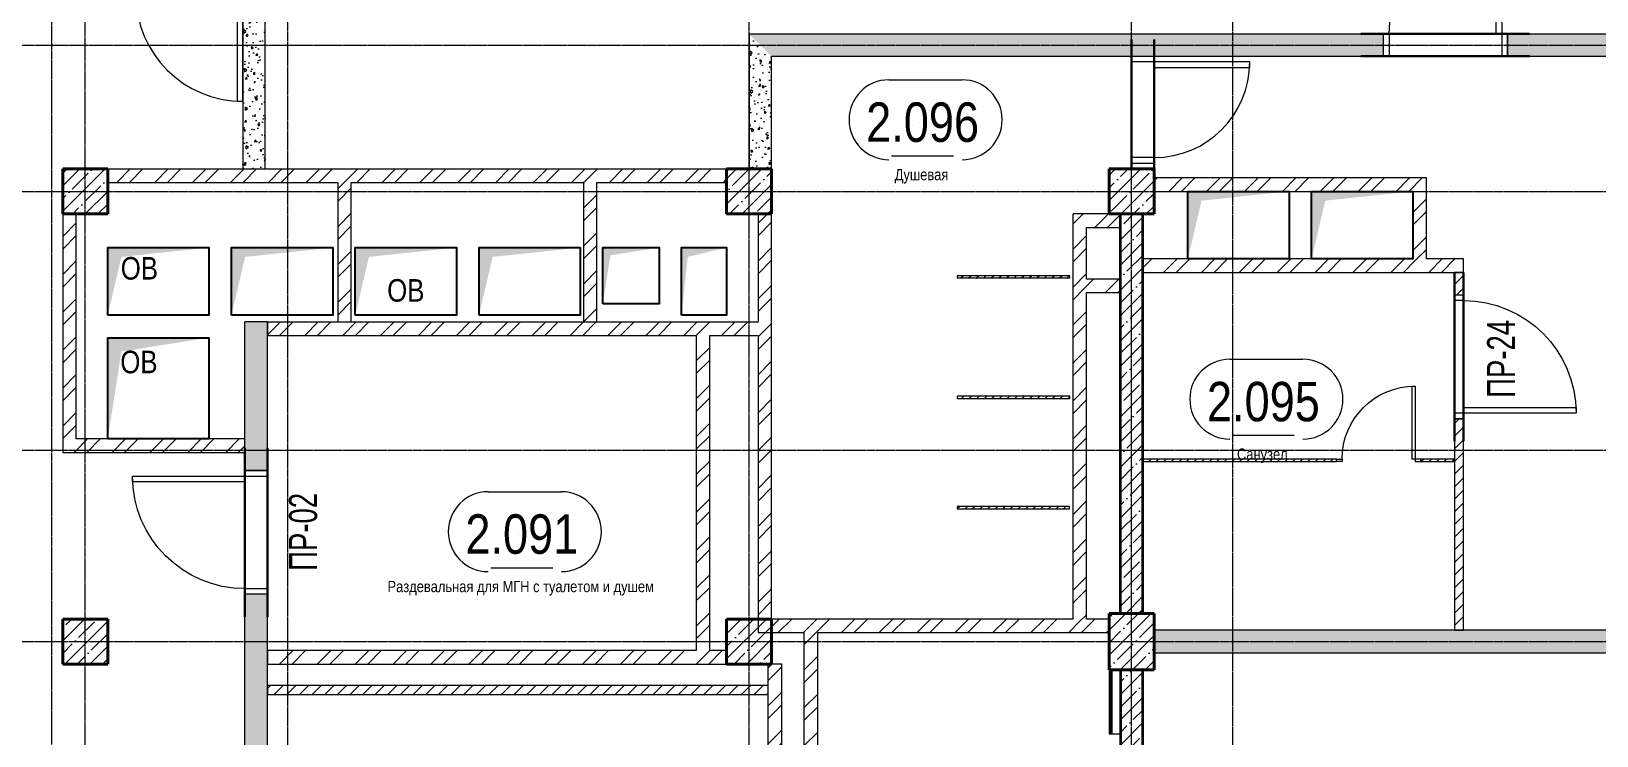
# Model space of a CAD drawing. Header units: millimetres. Extents: x -65509 to 912790, y 446 to 713294.
# Drawn here: x 160016 to 173929, y 209639 to 215897 of the extents above; entities that cross this region are included whole.
import ezdxf
from ezdxf.enums import TextEntityAlignment as Align

# ---------------------------------------------------------------- set-up
doc = ezdxf.new("R2010")
doc.units = ezdxf.units.MM
doc.linetypes.add('CENTER2', pattern=[28.575, 19.05, -3.175, 3.175, -3.175])
doc.linetypes.add('HIDDEN2', pattern=[4.7625, 3.175, -1.5875])
doc.layers.get('Defpoints').update_dxf_attribs({"color": 250})
for name, color, linetype, lineweight in [('АР_Area', 250, 'Continuous', 5), ('АР_Двери', 5, 'Continuous', 9), ('АР_Двери_витраж', 250, 'Continuous', 9), ('АР_Колонны', 250, 'Continuous', 30), ('АР_Стены ГКЛ', 250, 'Continuous', 15), ('АР_Стены ЖБ', 250, 'Continuous', 35), ('АР_Стены кирпич', 250, 'Continuous', 20), ('АР_Стены ПЕНОблок', 250, 'Continuous', 20), ('АР_Штриховка', 250, 'Continuous', 0), ('Двери кабины', 250, 'Continuous', 0), ('Зашивки ГКЛ на всю высоту', 250, 'Continuous', 25), ('ОВ_Шахты', 250, 'Continuous', 5), ('ОВ_Шахты_блок 4.1', 250, 'Continuous', 25), ('РД_Оси_100', 250, 'Continuous', 0)]:
    doc.layers.add(name, color=color, linetype=linetype, lineweight=lineweight)
for name, color, linetype, lineweight, plot in [('АР_Делит', 250, 'Continuous', 0, False), ('РД_Проем', 250, 'Continuous', 0, False), ('РД_проем_инж перемыч_подсчет', 250, 'Continuous', 30, False)]:
    doc.layers.add(name, color=color, linetype=linetype, lineweight=lineweight, plot=plot)
doc.layers.add('РД_Перемычка инж проемов', color=250, linetype='Continuous')
doc.styles.add('Arial0', font='arial.ttf')
doc.styles.add('style1', font='ARIALN.TTF')
doc.styles.add('ккк', font='isocpeur.ttf', dxfattribs={"width": 0.85, "oblique": 15})
pattern_1 = [(45, (142195.16, 127275.07), (-168.3798, 168.3798), []), (45, (142307.4, 127275.07), (-168.3798, 168.3798), [])]
pattern_2 = [(45, (142195.16, 127275.07), (-168.3798, 168.3798), []), (45, (142307.4, 127275.07), (-168.3798, 168.3798), [])]
pattern_3 = [(45, (142195.16, 127275.07), (-168.3798, 168.3798), []), (45, (142307.4, 127275.07), (-168.3798, 168.3798), [])]
pattern_4 = [(45, (142195.16, 127275.07), (-112.2532, 112.2532), []), (45, (142307.41, 127275.07), (-112.2532, 112.2532), [198.4375, -39.6875, 0, -39.6875])]
pattern_5 = [(45, (142195.16, 127275.07), (-168.3798, 168.3798), []), (45, (142307.4, 127275.07), (-168.3798, 168.3798), [])]
pattern_6 = [(45, (142195.16, 127275.07), (-112.2532, 112.2532), []), (45, (142307.41, 127275.07), (-112.2532, 112.2532), [198.4375, -39.6875, 0, -39.6875])]
pattern_7 = [(45, (142195.157, 127275.073), (-33.67596, 33.67596), [])]

# ---------------------------------------------------------------- blocks, each defined once
blk = doc.blocks.new('СОШ_2200_АР_ОСИ_М100_28.05.24')
at = {"layer": 'АР_Делит', "linetype": 'CENTER2'}
for p, q in [((-5954.958, 87200), (47367.08, 87200)), ((-5954.958, 83200), (47367.08, 83200))]:
    blk.add_line(p, q, dxfattribs=at)
at = {"layer": 'РД_Оси_100', "linetype": 'CENTER2'}
for p, q in [((20100, -6155), (20100, 139938.679)), ((27600, -6155), (27600, 139938.679)), ((-5954.958, 88500), (119910, 88500)), ((-5954.958, 84900), (119910, 84900))]:
    blk.add_line(p, q, dxfattribs=at)
at = {"layer": 'РД_Оси_100', "color": 1, "linetype": 'CENTER2'}
blk.add_line((24200, -6155), (24200, 139938.679), dxfattribs=at)
at = {"layer": 'РД_Оси_100', "linetype": 'CENTER2'}
for points in [[(17850, 139938.679), (18000, 139538.679), (18000, -6194.092)], [(18300, -6196.31), (18300, 139538.679), (18450, 139938.679)], [(28500, -6155), (28500, 139938.679)]]:
    blk.add_lwpolyline(points, dxfattribs=at)
blk = doc.blocks.new('otv')
at = {"linetype": 'Continuous'}
blk.add_lwpolyline([(0, -1), (0, 0), (1, 0), (1, -1)], close=True, dxfattribs=at)
blk.add_solid([(0, -1), (0, 0), (0.135, -0.137), (1, 0)], dxfattribs=at)
blk = doc.blocks.new('MOK-МаркаПом_овал_ареал')
for p, q in [((-2.99, 3.76), (3.52, 3.76)), ((-2.75, -3), (2.75, -3))]:
    blk.add_line(p, q)
for centre, radius, start, end in [((-2.99, 0.21), 3.55, 90, 270), ((3.52, 0.21), 3.55, 270, 90), ((-7.41, 0), 7.16, 0, 0.001)]:
    blk.add_arc(centre, radius, start, end)
at = {"color": 0, "style": 'style1'}
blk.add_attdef('АР-ПОМЕЩЕНИЕ:НОМЕР', text='', height=3, dxfattribs=at).set_placement((0.26, 0), align=Align.MIDDLE)
blk = doc.blocks.new('MOK-МаркаПеремычки')
at = {"color": 0, "style": 'ккк', "oblique": 15, "width": 0.85}
blk.add_attdef('АР-ПРОЕМ:ПЕРЕМЫЧКА', text='', height=2.5, dxfattribs=at).set_placement((0, 0), align=Align.MIDDLE)

msp = doc.modelspace()

# ---------------------------------------------------------------- hatches: boundary and pattern name
at = {"layer": 'АР_Штриховка', "linetype": 'Continuous', "lineweight": 0}
h = msp.add_hatch(dxfattribs=at)
h.set_pattern_fill('AR-CONC', color=256, angle=45, style=0)
h.set_pattern_definition([(95, (142195.16, 127275.07), (140.09465, 117.55338), [19.05, -209.55]), (40, (142195.16, 127275.07), (-160.01845, 110.17673), [15.24, -167.6406]), (145.45144, (142206.83, 127284.87), (-19.9238, 227.7301), [16.19, -178.09024]), (91.1842, (142159.24, 127311), (221.41024, 161.9534), [28.575, -314.325]), (141.63556, (142177.7, 127324.5), (-7.0866, 342.8268), [24.285, -267.1356]), (36.18415, (142159.24, 127311), (-7.0866, 342.8268), [22.86, -251.4597]), (66, (142186.18, 127319.97), (179.51998, 34.89515), [19.05, -209.55]), (11, (142186.18, 127319.97), (-86.53993, 173.9412), [15.24, -167.64]), (116.45145, (142201.14, 127322.88), (92.98005, 208.83634), [16.19, -178.08994]), (82.5, (142195.16, 127275.07), (-57.60547, 61.973414), [0, -165.608, 0, -170.18, 0, -168.275]), (52.5, (142195.16, 127275.07), (-23.58973, 118.087), [0, -97.028, 0, -161.798, 0, -64.135]), (12.5, (142155.105, 127235.02), (99.927863, 91.826196), [0, -63.5, 0, -198.12, 0, -262.89]), (2.5, (142137.14, 127217.06), (86.7639, 122.7224), [0, -82.55, 0, -131.572, 0, -186.69])])
h.paths.add_polyline_path([(161895.157, 214675.073), (162095.157, 214675.073), (162095.157, 216075.073), (161895.157, 216075.073)], flags=0)
h.paths.add_polyline_path([(161895.157, 217675.073), (162095.157, 217675.073), (162095.157, 218075.073), (162028.491, 218125.073), (161895.157, 218075.073)], flags=0)
h = msp.add_hatch(dxfattribs=at)
h.set_pattern_fill('AR-CONC', color=256, angle=45, style=0)
h.set_pattern_definition([(95, (142195.16, 127275.07), (140.09465, 117.55338), [19.05, -209.55]), (40, (142195.16, 127275.07), (-160.01845, 110.17673), [15.24, -167.6406]), (145.45144, (142206.83, 127284.87), (-19.9238, 227.7301), [16.19, -178.09024]), (91.1842, (142159.24, 127311), (221.41024, 161.9534), [28.575, -314.325]), (141.63556, (142177.7, 127324.5), (-7.0866, 342.82676), [24.285, -267.1356]), (36.18415, (142159.24, 127311), (-7.0866, 342.8268), [22.86, -251.4597]), (66, (142186.18, 127319.97), (179.51998, 34.89515), [19.05, -209.55]), (11, (142186.18, 127319.97), (-86.53993, 173.9412), [15.24, -167.64]), (116.45144, (142201.14, 127322.88), (92.98005, 208.83634), [16.19, -178.08994]), (82.5, (142195.16, 127275.07), (-57.60547, 61.973414), [0, -165.608, 0, -170.18, 0, -168.275]), (52.5, (142195.16, 127275.07), (-23.58973, 118.087), [0, -97.028, 0, -161.798, 0, -64.135]), (12.5, (142155.105, 127235.02), (99.927863, 91.826196), [0, -63.5, 0, -198.12, 0, -262.89]), (2.5, (142137.14, 127217.06), (86.7639, 122.72239), [0, -82.55, 0, -131.572, 0, -186.69])])
h.paths.add_polyline_path([(166395.157, 215875.073), (166595.157, 215675.073), (169995.157, 215675.073), (169995.157, 215875.073)], flags=0)
h.paths.add_polyline_path([(169995.157, 215875.073), (169995.157, 215675.073), (172035.157, 215675.073), (172035.157, 215875.073)], flags=0)
h.paths.add_polyline_path([(173135.157, 215875.073), (173135.157, 215675.073), (175545.157, 215675.073), (175545.157, 215875.073)], flags=0)
h.paths.add_polyline_path([(183245.157, 215875.073), (183245.157, 215675.073), (187695.157, 215675.073), (187695.157, 215875.073)], flags=0)
h.paths.add_polyline_path([(178745.157, 215875.073), (178745.157, 215675.073), (179005.157, 215675.073), (179005.157, 215875.073)], flags=0)
h.paths.add_polyline_path([(180105.157, 215875.073), (180105.157, 215675.073), (181545.157, 215675.073), (181545.157, 215875.073)], flags=0)
h.paths.add_polyline_path([(181545.157, 215875.073), (181545.157, 215675.073), (182095.157, 215675.073), (182095.157, 215875.073)], flags=0)
h.paths.add_polyline_path([(183195.157, 215875.073), (183195.157, 215675.073), (183245.157, 215675.073), (183245.157, 215875.073)], flags=0)
h.paths.add_polyline_path([(175545.157, 215875.073), (175545.157, 215675.073), (176045.161, 215675.073), (176045.161, 215875.073)], flags=0)
h.paths.add_polyline_path([(176045.161, 215875.073), (176045.161, 215675.073), (177445.157, 215675.073), (177445.157, 215875.073)], flags=0)
h.paths.add_polyline_path([(178545.157, 215875.073), (178545.157, 215675.073), (178745.157, 215675.073), (178745.157, 215875.073)], flags=0)
h = msp.add_hatch(dxfattribs=at)
h.set_pattern_fill('AR-CONC', color=256, angle=45, style=0)
h.set_pattern_definition([(95, (142195.16, 127275.07), (140.09465, 117.55338), [19.05, -209.55]), (40, (142195.16, 127275.07), (-160.01845, 110.17673), [15.24, -167.6406]), (145.45144, (142206.83, 127284.87), (-19.9238, 227.7301), [16.19, -178.09024]), (91.1842, (142159.24, 127311), (221.41024, 161.9534), [28.575, -314.325]), (141.63556, (142177.7, 127324.5), (-7.0866, 342.8268), [24.285, -267.1356]), (36.18415, (142159.24, 127311), (-7.0866, 342.8268), [22.86, -251.4597]), (66, (142186.18, 127319.97), (179.51998, 34.89515), [19.05, -209.55]), (11, (142186.18, 127319.97), (-86.53993, 173.9412), [15.24, -167.64]), (116.45145, (142201.14, 127322.88), (92.98005, 208.83634), [16.19, -178.08994]), (82.5, (142195.16, 127275.07), (-57.60547, 61.973414), [0, -165.608, 0, -170.18, 0, -168.275]), (52.5, (142195.16, 127275.07), (-23.58973, 118.087), [0, -97.028, 0, -161.798, 0, -64.135]), (12.5, (142155.105, 127235.02), (99.927863, 91.826196), [0, -63.5, 0, -198.12, 0, -262.89]), (2.5, (142137.14, 127217.06), (86.7639, 122.7224), [0, -82.55, 0, -131.572, 0, -186.69])])
h.paths.add_polyline_path([(166395.157, 214675.073), (166595.157, 214675.073), (166595.157, 215675.073), (166395.157, 215875.073)], flags=0)
at = {"layer": 'АР_Штриховка', "linetype": 'Continuous', "lineweight": 5}
h = msp.add_hatch(dxfattribs=at)
h.set_pattern_fill('ANSI35', color=256, scale=25, style=0)
h.set_pattern_definition(pattern_4)
h.paths.add_polyline_path([(160295.157, 214275.073), (160695.157, 214275.073), (160695.157, 214675.073), (160295.157, 214675.073)], flags=0)
at = {"layer": 'АР_Штриховка', "linetype": 'Continuous', "lineweight": 0}
h = msp.add_hatch(dxfattribs=at)
h.set_pattern_fill('ANSI32', color=256, scale=25, angle=-360, style=0)
h.set_pattern_definition([(45, (142195.16, 127275.07), (-168.3798, 168.3798), []), (45, (142307.4, 127275.07), (-168.3798, 168.3798), [])])
h.paths.add_polyline_path([(165043.343, 214675.073), (165003.343, 214585.073), (165043.343, 214555.073), (166195.157, 214555.073), (166195.157, 214675.073)], flags=0)
h.paths.add_polyline_path([(160695.157, 214675.073), (160695.157, 214555.073), (162739.315, 214555.073), (162819.315, 214585.073), (162859.315, 214675.073)], flags=0)
h.paths.add_polyline_path([(162859.315, 214675.073), (162819.315, 214585.073), (162859.315, 214555.073), (164923.343, 214555.073), (165003.343, 214585.073), (165043.343, 214675.073)], flags=0)
at = {"layer": 'АР_Штриховка', "linetype": 'Continuous', "lineweight": 5}
h = msp.add_hatch(dxfattribs=at)
h.set_pattern_fill('ANSI35', color=256, scale=25, style=0)
h.set_pattern_definition(pattern_4)
h.paths.add_polyline_path([(166195.157, 214275.073), (166595.157, 214275.073), (166595.157, 214675.073), (166195.157, 214675.073)], flags=0)
h = msp.add_hatch(dxfattribs=at)
h.set_pattern_fill('ANSI35', color=256, scale=25, style=0)
h.set_pattern_definition(pattern_4)
h.paths.add_polyline_path([(169595.157, 214275.073), (169995.157, 214275.073), (169995.157, 214675.073), (169595.157, 214675.073)], flags=0)
at = {"layer": 'АР_Штриховка', "linetype": 'Continuous', "lineweight": 0}
h = msp.add_hatch(dxfattribs=at)
h.set_pattern_fill('ANSI32', color=256, scale=25, style=0)
h.set_pattern_definition(pattern_3)
h.paths.add_polyline_path([(162739.315, 213315.073), (162859.315, 213315.073), (162859.315, 214555.073), (162819.315, 214585.073), (162739.315, 214555.073)], flags=0)
h = msp.add_hatch(dxfattribs=at)
h.set_pattern_fill('ANSI32', color=256, scale=25, style=0)
h.set_pattern_definition(pattern_3)
h.paths.add_polyline_path([(164923.343, 213315.073), (165043.343, 213315.073), (165043.343, 214555.073), (165003.343, 214585.073), (164923.343, 214555.073)], flags=0)
h = msp.add_hatch(dxfattribs=at)
h.set_pattern_fill('ANSI32', color=256, scale=25, style=0)
h.set_pattern_definition(pattern_2)
h.paths.add_polyline_path([(169995.157, 214595.073), (169995.157, 214475.073), (172295.157, 214475.073), (172415.157, 214595.073)], flags=0)
h = msp.add_hatch(dxfattribs=at)
h.set_pattern_fill('ANSI32', color=256, scale=25, angle=-360, style=0)
h.set_pattern_definition(pattern_1)
h.paths.add_polyline_path([(172415.157, 214595.073), (172295.157, 214475.073), (172295.157, 213875.073), (172335.157, 213845.073), (172415.157, 213875.073)], flags=0)
h = msp.add_hatch(dxfattribs=at)
h.set_pattern_fill('ANSI32', color=256, scale=25, style=0)
h.set_pattern_definition([(45, (142195.16, 127275.07), (-168.3798, 168.3798), []), (45, (142307.4, 127275.07), (-168.3798, 168.3798), [])])
h.paths.add_polyline_path([(160295.157, 212155.073), (160415.157, 212275.073), (160415.157, 214275.073), (160295.157, 214275.073)], flags=0)
h = msp.add_hatch(dxfattribs=at)
h.set_pattern_fill('ANSI32', color=256, scale=25, style=0)
h.set_pattern_definition(pattern_3)
h.paths.add_polyline_path([(166475.157, 210555.073), (166595.157, 210675.073), (166595.157, 213195.073), (166505.157, 213235.073), (166475.157, 213195.073)], flags=0)
h.paths.add_polyline_path([(166475.157, 213315.073), (166505.157, 213235.073), (166595.157, 213195.073), (166595.157, 214275.073), (166475.157, 214275.073)], flags=0)
h = msp.add_hatch(dxfattribs=at)
h.set_pattern_fill('ANSI32', color=256, scale=25, angle=-360, style=0)
h.set_pattern_definition(pattern_5)
h.paths.add_polyline_path([(169695.27, 214155.465), (169695.157, 214275.465), (169275.157, 214275.073), (169395.157, 214155.185)], flags=0)
h = msp.add_hatch(dxfattribs=at)
h.set_pattern_fill('ANSI32', color=256, scale=25, angle=-360, style=0)
h.set_pattern_definition(pattern_1)
h.paths.add_polyline_path([(169395.157, 214155.185), (169275.157, 214275.073), (169275.157, 213695.073), (169365.157, 213655.073), (169395.157, 213695.073)], flags=0)
h.paths.add_polyline_path([(169395.157, 213575.073), (169365.157, 213655.073), (169275.157, 213695.073), (169275.157, 210675.073), (169315.157, 210645.073), (169395.157, 210675.073)], flags=0)
at = {"layer": 'АР_Штриховка', "linetype": 'Continuous', "lineweight": 5}
h = msp.add_hatch(dxfattribs=at)
h.set_pattern_fill('ANSI35', color=256, scale=25, style=0)
h.set_pattern_definition(pattern_6)
h.paths.add_polyline_path([(169695.157, 210725.073), (169895.157, 210725.073), (169895.157, 213695.073), (169695.157, 213695.073)], flags=0)
h.paths.add_polyline_path([(169695.157, 213695.073), (169895.157, 213695.073), (169895.157, 213875.073), (169695.157, 213875.073)], flags=0)
h.paths.add_polyline_path([(169695.157, 213875.073), (169895.157, 213875.073), (169895.157, 214275.073), (169695.157, 214275.073)], flags=0)
at = {"layer": 'АР_Штриховка', "linetype": 'Continuous', "lineweight": 0}
h = msp.add_hatch(dxfattribs=at)
h.set_pattern_fill('ANSI32', color=256, scale=25, style=0)
h.set_pattern_definition(pattern_5)
h.paths.add_polyline_path([(172745.161, 213755.073), (172745.161, 213875.073), (172415.157, 213875.073), (172335.157, 213845.073), (172295.157, 213755.073)], flags=0)
h.paths.add_polyline_path([(172295.157, 213755.073), (172335.157, 213845.073), (172295.157, 213875.073), (169895.157, 213875.073), (169895.157, 213755.073)], flags=0)
h = msp.add_hatch(dxfattribs=at)
h.set_pattern_fill('ANSI31', color=256, scale=15, style=0)
h.set_pattern_definition(pattern_7)
h.paths.add_polyline_path([(168245.157, 213725.927), (168245.157, 213705.927), (169245.157, 213705.927), (169245.157, 213725.927)], flags=0)
at = {"layer": 'АР_Штриховка', "linetype": 'Continuous', "lineweight": 0, "ltscale": 0.5}
h = msp.add_hatch(dxfattribs=at)
h.set_pattern_fill('ANSI31', color=256, scale=25, angle=-360, style=0)
h.set_pattern_definition([(45, (142195.16, 127275.07), (-56.1266, 56.1266), [])])
h.paths.add_polyline_path([(172745.161, 213755.073), (172665.161, 213755.073), (172665.161, 213555.073), (172745.161, 213555.073)], flags=0)
h.paths.add_polyline_path([(172745.161, 212455.073), (172665.161, 212455.073), (172665.161, 210575.074), (172745.161, 210575.074)], flags=0)
at = {"layer": 'АР_Штриховка', "linetype": 'Continuous', "lineweight": 0}
h = msp.add_hatch(dxfattribs=at)
h.set_pattern_fill('ANSI32', color=256, scale=25, style=0)
h.set_pattern_definition(pattern_3)
h.paths.add_polyline_path([(169395.157, 213695.073), (169365.157, 213655.073), (169395.157, 213575.073), (169695.157, 213575.073), (169695.157, 213695.073)], flags=0)
h = msp.add_hatch(dxfattribs=at)
h.set_pattern_fill('AR-CONC', color=256, angle=45, style=0)
h.set_pattern_definition([(95, (142195.16, 127275.07), (140.09465, 117.55338), [19.05, -209.55]), (40, (142195.16, 127275.07), (-160.01845, 110.17673), [15.24, -167.6406]), (145.45144, (142206.83, 127284.87), (-19.9238, 227.7301), [16.19, -178.09024]), (91.1842, (142159.24, 127311), (221.41024, 161.9534), [28.575, -314.325]), (141.63556, (142177.7, 127324.5), (-7.0866, 342.8268), [24.285, -267.1356]), (36.18415, (142159.24, 127311), (-7.0866, 342.8268), [22.86, -251.4597]), (66, (142186.18, 127319.97), (179.51998, 34.89515), [19.05, -209.55]), (11, (142186.18, 127319.97), (-86.53993, 173.9412), [15.24, -167.64]), (116.45145, (142201.14, 127322.88), (92.98005, 208.83634), [16.19, -178.08994]), (82.5, (142195.16, 127275.07), (-57.60547, 61.973414), [0, -165.608, 0, -170.18, 0, -168.275]), (52.5, (142195.16, 127275.07), (-23.58973, 118.087), [0, -97.028, 0, -161.798, 0, -64.135]), (12.5, (142155.105, 127235.02), (99.927863, 91.826196), [0, -63.5, 0, -198.12, 0, -262.89]), (2.5, (142137.14, 127217.06), (86.7639, 122.7224), [0, -82.55, 0, -131.572, 0, -186.69])])
h.paths.add_polyline_path([(161915.157, 213195.073), (162115.157, 213195.073), (162115.157, 213315.073), (161915.157, 213315.073)], flags=0)
h.paths.add_polyline_path([(161915.157, 210395.073), (162115.157, 210395.073), (162115.157, 210895.268), (161915.157, 210895.268)], flags=0)
h.paths.add_polyline_path([(161915.157, 211995.268), (162115.157, 211995.268), (162115.157, 213195.073), (161915.157, 213195.073)], flags=0)
h.paths.add_polyline_path([(161915.157, 204695.063), (162115.157, 204895.063), (162115.157, 205945.063), (161915.157, 205945.063)], flags=0)
h.paths.add_polyline_path([(161915.157, 207045.063), (162115.157, 207045.063), (162115.157, 207305.063), (161915.157, 207305.063)], flags=0)
h.paths.add_polyline_path([(161915.157, 207305.063), (162115.157, 207305.063), (162115.157, 208205.073), (161915.157, 208205.073)], flags=0)
h.paths.add_polyline_path([(161915.157, 209305.073), (162115.157, 209305.073), (162115.157, 210085.073), (161915.157, 210085.073)], flags=0)
h.paths.add_polyline_path([(161915.157, 210085.073), (162115.157, 210085.073), (162115.157, 210395.073), (161915.157, 210395.073)], flags=0)
h = msp.add_hatch(dxfattribs=at)
h.set_pattern_fill('ANSI32', color=256, scale=25, angle=-360, style=0)
h.set_pattern_definition([(45, (142195.16, 127275.07), (-168.3798, 168.3798), []), (45, (142307.4, 127275.07), (-168.3798, 168.3798), [])])
h.paths.add_polyline_path([(165925.157, 213195.073), (166005.157, 213225.073), (166045.157, 213315.073), (162115.157, 213315.073), (162115.157, 213195.073)], flags=0)
h.paths.add_polyline_path([(166045.157, 213315.073), (166005.157, 213225.073), (166045.157, 213195.073), (166475.157, 213195.073), (166505.157, 213235.073), (166475.157, 213315.073)], flags=0)
h = msp.add_hatch(dxfattribs=at)
h.set_pattern_fill('ANSI32', color=256, scale=25, style=0)
h.set_pattern_definition(pattern_3)
h.paths.add_polyline_path([(165925.157, 210395.073), (166005.157, 210365.073), (166045.157, 210395.073), (166045.157, 213195.073), (166005.157, 213225.073), (165925.157, 213195.073)], flags=0)
h = msp.add_hatch(dxfattribs=at)
h.set_pattern_fill('ANSI31', color=256, scale=15, style=0)
h.set_pattern_definition(pattern_7)
h.paths.add_polyline_path([(168245.157, 212655.069), (168245.157, 212635.069), (169245.157, 212635.069), (169245.157, 212655.069)], flags=0)
h = msp.add_hatch(dxfattribs=at)
h.set_pattern_fill('ANSI32', color=256, scale=25, style=0)
h.set_pattern_definition(pattern_5)
h.paths.add_polyline_path([(161915.157, 212155.073), (161915.157, 212275.073), (160415.157, 212275.073), (160295.157, 212155.073)], flags=0)
h = msp.add_hatch(dxfattribs=at)
h.set_pattern_fill('ANSI31', color=256, scale=15, style=0)
h.set_pattern_definition([(45, (142195.157, 127275.073), (-33.67596, 33.67596), [])])
h.paths.add_polyline_path([(169895.157, 212095.073), (169895.157, 212075.073), (171615.157, 212075.073), (171615.157, 212095.073)], flags=0)
h.paths.add_polyline_path([(172365.157, 212095.073), (172365.157, 212075.073), (172665.161, 212075.073), (172665.161, 212095.073)], flags=0)
h = msp.add_hatch(dxfattribs=at)
h.set_pattern_fill('ANSI31', color=256, scale=15, angle=-360, style=0)
h.set_pattern_definition([(45, (142195.157, 127275.073), (-33.67596, 33.67596), [])])
h.paths.add_polyline_path([(168245.157, 211675.073), (168245.157, 211655.073), (169243.114, 211655.073), (169243.114, 211675.073)], flags=0)
at = {"layer": 'АР_Штриховка', "linetype": 'Continuous', "lineweight": 5}
h = msp.add_hatch(dxfattribs=at)
h.set_pattern_fill('ANSI35', color=256, scale=25, style=0)
h.set_pattern_definition(pattern_4)
h.paths.add_polyline_path([(160295.157, 210275.073), (160695.157, 210275.073), (160695.157, 210675.073), (160295.157, 210675.073)], flags=0)
h = msp.add_hatch(dxfattribs=at)
h.set_pattern_fill('ANSI35', color=256, scale=25, style=0)
h.set_pattern_definition(pattern_4)
h.paths.add_polyline_path([(166195.157, 210275.073), (166595.157, 210275.073), (166595.157, 210675.073), (166195.157, 210675.073)], flags=0)
at = {"layer": 'АР_Штриховка', "linetype": 'Continuous', "lineweight": 0}
h = msp.add_hatch(dxfattribs=at)
h.set_pattern_fill('ANSI32', color=256, scale=25, style=0)
h.set_pattern_definition(pattern_1)
h.paths.add_polyline_path([(169595.157, 210555.073), (169595.157, 210675.073), (169395.157, 210675.073), (169315.157, 210645.073), (169275.157, 210555.073)], flags=0)
h.paths.add_polyline_path([(169275.157, 210555.073), (169315.157, 210645.073), (169275.157, 210675.073), (167005.157, 210675.073), (166965.157, 210585.073), (167005.157, 210555.073)], flags=0)
h.paths.add_polyline_path([(166885.157, 210555.073), (166965.157, 210585.073), (167005.157, 210675.073), (166595.157, 210675.073), (166475.157, 210555.073)], flags=0)
at = {"layer": 'АР_Штриховка', "linetype": 'Continuous', "lineweight": 5}
h = msp.add_hatch(dxfattribs=at)
h.set_pattern_fill('ANSI35', color=256, scale=25, style=0)
h.set_pattern_definition(pattern_4)
h.paths.add_polyline_path([(169595.157, 210225.073), (169995.157, 210225.073), (169995.157, 210725.073), (169595.157, 210725.073)], flags=0)
at = {"layer": 'АР_Штриховка', "linetype": 'Continuous', "lineweight": 0}
h = msp.add_hatch(dxfattribs=at)
h.set_pattern_fill('ANSI32', color=256, scale=25, style=0)
h.set_pattern_definition(pattern_2)
h.paths.add_polyline_path([(166885.157, 208295.073), (167005.157, 208295.073), (167005.157, 210555.073), (166965.157, 210585.073), (166885.157, 210555.073)], flags=0)
h.paths.add_polyline_path([(166885.157, 207305.063), (167005.157, 207185.063), (167005.157, 208295.073), (166885.157, 208295.073)], flags=0)
h = msp.add_hatch(dxfattribs=at)
h.set_pattern_fill('AR-CONC', color=256, angle=45, style=0)
h.set_pattern_definition([(95, (142195.16, 127275.07), (140.09465, 117.55338), [19.05, -209.55]), (40, (142195.16, 127275.07), (-160.01845, 110.17673), [15.24, -167.6406]), (145.45144, (142206.83, 127284.87), (-19.9238, 227.7301), [16.19, -178.09024]), (91.1842, (142159.24, 127311), (221.41024, 161.9534), [28.575, -314.325]), (141.63556, (142177.7, 127324.5), (-7.0866, 342.8268), [24.285, -267.1356]), (36.18415, (142159.24, 127311), (-7.0866, 342.8268), [22.86, -251.4597]), (66, (142186.18, 127319.97), (179.51998, 34.89515), [19.05, -209.55]), (11, (142186.18, 127319.97), (-86.53993, 173.9412), [15.24, -167.64]), (116.45145, (142201.14, 127322.88), (92.98005, 208.83634), [16.19, -178.08994]), (82.5, (142195.16, 127275.07), (-57.60547, 61.973414), [0, -165.608, 0, -170.18, 0, -168.275]), (52.5, (142195.16, 127275.07), (-23.58973, 118.087), [0, -97.028, 0, -161.798, 0, -64.135]), (12.5, (142155.105, 127235.02), (99.927863, 91.826196), [0, -63.5, 0, -198.12, 0, -262.89]), (2.5, (142137.14, 127217.06), (86.7639, 122.7224), [0, -82.55, 0, -131.572, 0, -186.69])])
h.paths.add_polyline_path([(169995.157, 210575.073), (169995.157, 210375.073), (175545.157, 210375.074), (175545.157, 210575.074)], flags=0)
h = msp.add_hatch(dxfattribs=at)
h.set_pattern_fill('ANSI32', color=256, scale=25, style=0)
h.set_pattern_definition(pattern_1)
h.paths.add_polyline_path([(166195.157, 210275.073), (166195.157, 210395.073), (166045.157, 210395.073), (166005.157, 210365.073), (166045.157, 210275.073)], flags=0)
h.paths.add_polyline_path([(166045.157, 210275.073), (166005.157, 210365.073), (165925.157, 210395.073), (162115.157, 210395.073), (162115.157, 210275.073)], flags=0)
h = msp.add_hatch(dxfattribs=at)
h.set_pattern_fill('ANSI32', color=256, scale=25, angle=-360, style=0)
h.set_pattern_definition(pattern_1)
h.paths.add_polyline_path([(166685.157, 210275.073), (166565.157, 210275.073), (166565.157, 210085.073), (166685.157, 210085.073)], flags=0)
h.paths.add_polyline_path([(166685.157, 210085.073), (166565.157, 210085.073), (166565.157, 207305.063), (166605.157, 207275.063), (166685.157, 207305.063)], flags=0)
at = {"layer": 'АР_Штриховка', "linetype": 'Continuous', "lineweight": 5}
h = msp.add_hatch(dxfattribs=at)
h.set_pattern_fill('ANSI35', color=256, scale=25, style=0)
h.set_pattern_definition(pattern_6)
h.paths.add_polyline_path([(169695.157, 206375.073), (169895.157, 206375.073), (169895.157, 210225.073), (169695.157, 210225.073)], flags=0)
at = {"layer": 'АР_Штриховка', "linetype": 'Continuous', "lineweight": 0, "ltscale": 0.5}
h = msp.add_hatch(dxfattribs=at)
h.set_pattern_fill('ANSI31', color=256, scale=25, style=0)
h.set_pattern_definition([(45, (142195.16, 127275.07), (-56.1266, 56.1266), [])])
h.paths.add_polyline_path([(166565.157, 210005.073), (166565.157, 210085.073), (162115.157, 210085.073), (162115.157, 210005.073)], flags=0)

# ---------------------------------------------------------------- linework, layer by layer
at = {"layer": 'АР_Двери', "linetype": 'Continuous', "lineweight": 9}
for points in [[(173085.157, 215875.073), (173035.157, 215875.073), (173035.157, 216875.073), (173085.157, 216875.073)], [(172085.157, 215675.073), (172035.157, 215675.073), (172035.157, 215875.073), (172085.157, 215875.073)], [(173085.157, 215675.073), (173135.157, 215675.073), (173135.157, 215875.073), (173085.157, 215875.073)], [(169795.157, 215625.073), (169795.157, 215675.073), (169995.157, 215675.073), (169995.157, 215625.073)], [(169995.157, 215625.073), (169995.157, 215575.073), (170845.157, 215575.073), (170845.157, 215625.073)], [(169795.157, 214775.073), (169795.157, 214725.073), (169995.157, 214725.073), (169995.157, 214775.073)], [(172665.161, 213505.073), (172665.161, 213555.073), (172745.161, 213555.073), (172745.161, 213505.073)], [(172665.161, 212505.073), (172665.161, 212455.073), (172745.161, 212455.073), (172745.161, 212505.073)], [(172745.161, 212505.073), (172745.161, 212555.073), (173745.161, 212555.073), (173745.161, 212505.073)], [(161915.157, 211945.268), (161915.157, 211895.268), (160915.157, 211895.268), (160915.157, 211945.268)], [(162115.157, 211945.268), (162115.157, 211995.268), (161915.157, 211995.268), (161915.157, 211945.268)], [(162115.157, 210945.268), (162115.157, 210895.268), (161915.157, 210895.268), (161915.157, 210945.268)]]:
    msp.add_lwpolyline(points, close=True, dxfattribs=at)
at = {"layer": 'АР_Двери', "linetype": 'Continuous', "lineweight": 9, "extrusion": (0, 0, -1)}
for centre, start, end in [((-173085.157, 215875.073), 0, 90), ((-172745.161, 212505.073), 89.9999997, 179.9999997), ((-161915.157, 211945.268), 270, 0)]:
    msp.add_arc(centre, 1000, start, end, dxfattribs=at)
at = {"layer": 'АР_Двери', "linetype": 'Continuous', "lineweight": 9}
msp.add_arc((169995.157, 215625.073), 850, 270, 0, dxfattribs=at)
at = {"layer": 'АР_Двери_витраж', "linetype": 'Continuous', "lineweight": 9}
msp.add_lwpolyline([(161895.157, 216225.073), (161845.157, 216225.073), (161845.157, 215275.073), (161895.157, 215275.073)], close=True, dxfattribs=at)
msp.add_arc((161895.157, 216225.073), 950, 90, 270, dxfattribs=at)
at = {"layer": 'АР_Колонны', "linetype": 'HIDDEN2', "lineweight": 25}
for p, q in [((160295.157, 214675.073), (160695.157, 214675.073)), ((160295.157, 214275.073), (160295.157, 214675.073)), ((160695.157, 214675.073), (160695.157, 214275.073)), ((166195.157, 214675.073), (166595.157, 214675.073)), ((166195.157, 214275.073), (166195.157, 214675.073)), ((166595.157, 214675.073), (166595.157, 214275.073)), ((169595.157, 214675.073), (169995.157, 214675.073)), ((169595.157, 214275.073), (169595.157, 214675.073)), ((169995.157, 214675.073), (169995.157, 214275.073)), ((160695.157, 214275.073), (160295.157, 214275.073)), ((166595.157, 214275.073), (166195.157, 214275.073)), ((169995.157, 214275.073), (169595.157, 214275.073)), ((160295.157, 210675.073), (160695.157, 210675.073)), ((160295.157, 210275.073), (160295.157, 210675.073)), ((160695.157, 210675.073), (160695.157, 210275.073)), ((166195.157, 210675.073), (166595.157, 210675.073)), ((166195.157, 210275.073), (166195.157, 210675.073)), ((166595.157, 210675.073), (166595.157, 210275.073)), ((169595.157, 210725.073), (169995.157, 210725.073)), ((169595.157, 210225.073), (169595.157, 210725.073)), ((169995.157, 210725.073), (169995.157, 210225.073)), ((160695.157, 210275.073), (160295.157, 210275.073)), ((166595.157, 210275.073), (166195.157, 210275.073)), ((169995.157, 210225.073), (169595.157, 210225.073))]:
    msp.add_line(p, q, dxfattribs=at)
at = {"layer": 'АР_Колонны', "linetype": 'Continuous', "lineweight": 35}
for p, q in [((160295.157, 214675.073), (160695.157, 214675.073)), ((160295.157, 214275.073), (160295.157, 214675.073)), ((160695.157, 214275.073), (160695.157, 214675.073)), ((166195.157, 214675.073), (166595.157, 214675.073)), ((166195.157, 214275.073), (166195.157, 214675.073)), ((166595.157, 214275.073), (166595.157, 214675.073)), ((169595.157, 214675.073), (169995.157, 214675.073)), ((169595.157, 214275.073), (169595.157, 214675.073)), ((169995.157, 214275.073), (169995.157, 214675.073)), ((160295.157, 214275.073), (160695.157, 214275.073)), ((166195.157, 214275.073), (166595.157, 214275.073)), ((169595.157, 214275.073), (169995.157, 214275.073)), ((160295.157, 210675.073), (160695.157, 210675.073)), ((160295.157, 210275.073), (160295.157, 210675.073)), ((160695.157, 210275.073), (160695.157, 210675.073)), ((166195.157, 210675.073), (166595.157, 210675.073)), ((166195.157, 210275.073), (166195.157, 210675.073)), ((166595.157, 210275.073), (166595.157, 210675.073)), ((169595.157, 210725.073), (169995.157, 210725.073)), ((169595.157, 210225.073), (169595.157, 210725.073)), ((169995.157, 210225.073), (169995.157, 210725.073)), ((160295.157, 210275.073), (160695.157, 210275.073)), ((166195.157, 210275.073), (166595.157, 210275.073)), ((169595.157, 210225.073), (169995.157, 210225.073))]:
    msp.add_line(p, q, dxfattribs=at)
at = {"layer": 'АР_Стены ГКЛ', "linetype": 'Continuous', "lineweight": 15}
for p, q in [((168245.157, 213725.927), (168245.157, 213705.927)), ((169245.157, 213725.927), (168245.157, 213725.927)), ((168245.157, 213705.927), (169245.157, 213705.927)), ((169245.157, 213705.927), (169245.157, 213725.927)), ((168245.157, 212655.069), (168245.157, 212635.069)), ((169245.157, 212655.069), (168245.157, 212655.069)), ((168245.157, 212635.069), (169245.157, 212635.069)), ((169245.157, 212635.069), (169245.157, 212655.069)), ((169895.157, 212095.073), (169895.157, 212075.073)), ((171615.157, 212095.073), (169895.157, 212095.073)), ((169895.157, 212075.073), (171615.157, 212075.073)), ((171615.157, 212075.073), (171615.157, 212095.073)), ((172365.157, 212095.073), (172365.157, 212075.073)), ((172665.161, 212095.073), (172365.157, 212095.073)), ((172365.157, 212075.073), (172665.161, 212075.073)), ((172665.161, 212075.073), (172665.161, 212095.073)), ((168245.157, 211675.073), (168245.157, 211655.073)), ((169243.114, 211675.073), (168245.157, 211675.073)), ((168245.157, 211655.073), (169243.114, 211655.073)), ((169243.114, 211655.073), (169243.114, 211675.073))]:
    msp.add_line(p, q, dxfattribs=at)
at = {"layer": 'АР_Стены ЖБ', "linetype": 'Continuous', "lineweight": 40}
for p, q in [((160695.157, 214675.073), (160295.157, 214675.073)), ((160295.157, 214675.073), (160295.157, 214275.073)), ((160695.157, 214275.073), (160695.157, 214675.073)), ((166595.157, 214675.073), (166195.157, 214675.073)), ((166195.157, 214675.073), (166195.157, 214275.073)), ((166595.157, 214275.073), (166595.157, 214675.073)), ((169995.157, 214675.073), (169595.157, 214675.073)), ((169595.157, 214675.073), (169595.157, 214275.073)), ((169995.157, 214275.073), (169995.157, 214675.073)), ((160295.157, 214275.073), (160695.157, 214275.073)), ((166195.157, 214275.073), (166595.157, 214275.073)), ((169595.157, 214275.073), (169995.157, 214275.073)), ((160695.157, 210675.073), (160295.157, 210675.073)), ((160295.157, 210675.073), (160295.157, 210275.073)), ((160695.157, 210275.073), (160695.157, 210675.073)), ((166595.157, 210675.073), (166195.157, 210675.073)), ((166195.157, 210675.073), (166195.157, 210275.073)), ((166595.157, 210275.073), (166595.157, 210675.073)), ((169995.157, 210725.073), (169595.157, 210725.073)), ((169595.157, 210725.073), (169595.157, 210225.073)), ((169995.157, 210225.073), (169995.157, 210725.073)), ((160295.157, 210275.073), (160695.157, 210275.073)), ((166195.157, 210275.073), (166595.157, 210275.073)), ((169595.157, 210225.073), (169995.157, 210225.073))]:
    msp.add_line(p, q, dxfattribs=at)
at = {"layer": 'АР_Стены ЖБ', "linetype": 'Continuous', "lineweight": 35}
for p, q in [((169895.157, 214275.073), (169695.157, 214275.073)), ((169695.157, 210725.073), (169695.157, 214275.073)), ((169895.157, 210725.073), (169895.157, 214275.073)), ((169695.157, 210725.073), (169895.157, 210725.073)), ((169895.157, 210225.073), (169695.157, 210225.073)), ((169695.157, 210225.073), (169695.157, 206375.073)), ((169895.157, 206375.073), (169895.157, 210225.073))]:
    msp.add_line(p, q, dxfattribs=at)
at = {"layer": 'АР_Стены кирпич', "linetype": 'Continuous', "lineweight": 20}
for p, q in [((160695.157, 214675.073), (166195.157, 214675.073)), ((160695.157, 214675.073), (160695.157, 214555.073)), ((166195.157, 214555.073), (166195.157, 214675.073)), ((160695.157, 214555.073), (162739.315, 214555.073)), ((162739.315, 214555.073), (162739.315, 213315.073)), ((162859.315, 214555.073), (164923.343, 214555.073)), ((162859.315, 213315.073), (162859.315, 214555.073)), ((164923.343, 214555.073), (164923.343, 213315.073)), ((165043.343, 214555.073), (166195.157, 214555.073)), ((165043.343, 213315.073), (165043.343, 214555.073)), ((169995.157, 214595.073), (169995.157, 214475.073)), ((172415.157, 214595.073), (169995.157, 214595.073)), ((172415.157, 213875.073), (172415.157, 214595.073)), ((169995.157, 214475.073), (172295.157, 214475.073)), ((172295.157, 214475.073), (172295.157, 213875.073)), ((160415.157, 214275.073), (160295.157, 214275.073)), ((160295.157, 214275.073), (160295.157, 212155.073)), ((160415.157, 212275.073), (160415.157, 214275.073)), ((166595.157, 214275.073), (166475.157, 214275.073)), ((166475.157, 214275.073), (166475.157, 213315.073)), ((166595.157, 210675.073), (166595.157, 214275.073)), ((169695.157, 214275.465), (169275.157, 214275.073)), ((169275.157, 210675.073), (169275.157, 214275.073)), ((169695.27, 214155.465), (169695.157, 214275.465)), ((169395.157, 214155.185), (169695.27, 214155.465)), ((169395.157, 213695.073), (169395.157, 214155.185)), ((172295.157, 213875.073), (169895.157, 213875.073)), ((169895.157, 213875.073), (169895.157, 213755.073)), ((172745.161, 213875.073), (172415.157, 213875.073)), ((172745.161, 213755.073), (172745.161, 213875.073)), ((169895.157, 213755.073), (172745.161, 213755.073)), ((169695.157, 213695.073), (169395.157, 213695.073)), ((169395.157, 210675.073), (169395.157, 213575.073)), ((169395.157, 213575.073), (169695.157, 213575.073)), ((169695.157, 213575.073), (169695.157, 213695.073)), ((162115.157, 213315.073), (166475.157, 213315.073)), ((162115.157, 213315.073), (162115.157, 213195.073)), ((162739.315, 213315.073), (162859.315, 213315.073)), ((164923.343, 213315.073), (165043.343, 213315.073)), ((162115.157, 213195.073), (165925.157, 213195.073)), ((165925.157, 213195.073), (165925.157, 210395.073)), ((166045.157, 213195.073), (166475.157, 213195.073)), ((166045.157, 210395.073), (166045.157, 213195.073)), ((166475.157, 213195.073), (166475.157, 210555.073)), ((161915.157, 212275.073), (160415.157, 212275.073)), ((161915.157, 212155.073), (161915.157, 212275.073)), ((160295.157, 212155.073), (161915.157, 212155.073)), ((167005.157, 210675.073), (166595.157, 210675.073)), ((169275.157, 210675.073), (167005.157, 210675.073)), ((169595.157, 210675.073), (169395.157, 210675.073)), ((169595.157, 210555.073), (169595.157, 210675.073)), ((166475.157, 210555.073), (166885.157, 210555.073)), ((166885.157, 207305.063), (166885.157, 210555.073)), ((167005.157, 210555.073), (169275.157, 210555.073)), ((167005.157, 207185.063), (167005.157, 210555.073)), ((169275.157, 210555.073), (169595.157, 210555.073)), ((165925.157, 210395.073), (162115.157, 210395.073)), ((162115.157, 210395.073), (162115.157, 210275.073)), ((166195.157, 210395.073), (166045.157, 210395.073)), ((166195.157, 210275.073), (166195.157, 210395.073)), ((162115.157, 210275.073), (166195.157, 210275.073)), ((166565.157, 207305.063), (166565.157, 210275.073)), ((166685.157, 210275.073), (166565.157, 210275.073)), ((166685.157, 207305.063), (166685.157, 210275.073))]:
    msp.add_line(p, q, dxfattribs=at)
at = {"layer": 'АР_Стены ПЕНОблок', "linetype": 'Continuous', "lineweight": 20}
for p, q in [((161895.157, 216075.073), (161895.157, 214675.073)), ((162095.157, 214675.073), (162095.157, 216075.073)), ((166395.157, 215875.073), (172035.157, 215875.073)), ((166395.157, 215875.073), (166395.157, 214675.073)), ((172035.157, 215675.073), (172035.157, 215875.073)), ((173135.157, 215875.073), (177445.157, 215875.073)), ((173135.157, 215875.073), (173135.157, 215675.073)), ((166595.157, 215675.073), (172035.157, 215675.073)), ((166595.157, 214675.073), (166595.157, 215675.073)), ((173135.157, 215675.073), (177445.157, 215675.073)), ((161895.157, 214675.073), (162095.157, 214675.073)), ((166395.157, 214675.073), (166595.157, 214675.073)), ((169795.157, 214675.073), (169795.157, 214674.073)), ((169795.157, 214674.073), (169995.157, 214674.073)), ((169995.157, 214674.073), (169995.157, 214675.073)), ((172745.161, 213755.073), (172665.161, 213755.073)), ((172665.161, 213755.073), (172665.161, 213555.073)), ((172745.161, 213555.073), (172745.161, 213755.073)), ((172665.161, 213555.073), (172745.161, 213555.073)), ((161915.157, 211995.268), (161915.157, 213315.073)), ((162115.157, 213315.073), (161915.157, 213315.073)), ((162115.157, 211995.268), (162115.157, 213315.073)), ((172745.161, 212455.073), (172665.161, 212455.073)), ((172665.161, 212455.073), (172665.161, 210575.074)), ((172745.161, 210575.074), (172745.161, 212455.073)), ((161915.157, 211995.268), (162115.157, 211995.268)), ((161915.157, 209305.073), (161915.157, 210895.268)), ((162115.157, 210895.268), (161915.157, 210895.268)), ((162115.157, 209305.073), (162115.157, 210895.268)), ((175545.157, 210575.074), (169995.157, 210575.073)), ((169995.157, 210575.073), (169995.157, 210375.073)), ((172665.161, 210575.074), (172745.161, 210575.074)), ((169995.157, 210375.073), (175545.157, 210375.074)), ((166565.157, 210085.073), (162115.157, 210085.073)), ((162115.157, 210085.073), (162115.157, 210005.073)), ((166565.157, 210005.073), (166565.157, 210085.073)), ((162115.157, 210005.073), (166565.157, 210005.073))]:
    msp.add_line(p, q, dxfattribs=at)
at = {"layer": 'Двери кабины', "linetype": 'Continuous', "lineweight": 0}
for points in [[(172315.157, 212095.073), (172290.157, 212095.073), (172290.157, 212745.073), (172315.157, 212745.073)], [(171665.157, 212075.073), (171615.157, 212075.073), (171615.157, 212095.073), (171665.157, 212095.073)], [(172315.157, 212075.073), (172365.157, 212075.073), (172365.157, 212095.073), (172315.157, 212095.073)]]:
    msp.add_lwpolyline(points, close=True, dxfattribs=at)
at = {"layer": 'Двери кабины', "linetype": 'Continuous', "lineweight": 0, "extrusion": (0, 0, -1)}
msp.add_arc((-172315.157, 212095.073), 650, 0, 90, dxfattribs=at)
at = {"layer": 'Зашивки ГКЛ на всю высоту', "linetype": 'Continuous', "lineweight": 0}
for p, q in [((169595.157, 210225.073), (169695.157, 210225.086)), ((169595.157, 210225.073), (169595.234, 209655.073)), ((169607.734, 209655.075), (169607.657, 210225.075)), ((169607.657, 210225.075), (169607.734, 209655.075)), ((169620.234, 209655.076), (169620.157, 210225.076)), ((169620.157, 210225.076), (169620.234, 209655.076)), ((169695.234, 209655.086), (169695.157, 210225.086)), ((169595.234, 209655.073), (169695.234, 209655.086))]:
    msp.add_line(p, q, dxfattribs=at)
at = {"layer": 'РД_Проем', "linetype": 'Continuous', "lineweight": 0}
for p, q in [((173135.157, 215875.073), (172035.157, 215875.073)), ((169795.157, 214675.073), (169795.157, 215675.073)), ((169995.157, 214675.073), (169995.157, 215675.073)), ((173135.157, 215675.073), (172035.157, 215675.073)), ((172665.161, 212455.073), (172665.161, 213555.073)), ((172745.161, 212455.073), (172745.161, 213555.073)), ((161915.157, 211995.268), (161915.157, 210895.268)), ((162115.157, 211995.268), (162115.157, 210895.268))]:
    msp.add_line(p, q, dxfattribs=at)
at = {"layer": 'РД_проем_инж перемыч_подсчет', "linetype": 'Continuous', "lineweight": 30}
for p, q in [((169795.157, 214674.073), (169795.157, 215824.073)), ((169995.157, 214674.073), (169995.157, 215824.073)), ((173331.165, 215875.073), (171831.165, 215875.073)), ((173331.165, 215675.073), (171831.165, 215675.073)), ((172665.161, 212255.073), (172665.161, 213755.073)), ((172745.161, 212255.073), (172745.161, 213755.073)), ((161915.157, 212195.268), (161915.157, 210695.268)), ((162115.157, 212195.268), (162115.157, 210695.268))]:
    msp.add_line(p, q, dxfattribs=at)

# ---------------------------------------------------------------- block references
at = {"layer": 'АР_Area', "linetype": 'Continuous', "lineweight": 5}
ref = msp.add_blockref('MOK-МаркаПом_овал_ареал', (167937.631, 215090.377), dxfattribs=dict(at, xscale=100, yscale=100, zscale=100))
ref.add_attrib('АР-ПОМЕЩЕНИЕ:НОМЕР', '2.096', dxfattribs={"layer": '0', "color": 0, "height": 350, "style": 'style1'}).set_placement((167937.631, 215090.377), align=Align.MIDDLE)
ref.add_attrib('АР-ПОМЕЩЕНИЕ:НАИМЕНОВАНИЕ', 'Душевая', dxfattribs={"layer": 'Defpoints', "color": 2, "height": 100, "style": 'style1'}).set_placement((167928.216, 214608.984), align=Align.MIDDLE)
ref = msp.add_blockref('MOK-МаркаПом_овал_ареал', (170966.441, 212607.578), dxfattribs=dict(at, xscale=100, yscale=100, zscale=100))
ref.add_attrib('АР-ПОМЕЩЕНИЕ:НОМЕР', '2.095', dxfattribs={"layer": '0', "color": 0, "height": 350, "style": 'style1'}).set_placement((170966.441, 212607.578), align=Align.MIDDLE)
ref.add_attrib('АР-ПОМЕЩЕНИЕ:НАИМЕНОВАНИЕ', 'Санузел', dxfattribs={"layer": 'Defpoints', "color": 2, "height": 100, "style": 'style1'}).set_placement((170957.026, 212126.185), align=Align.MIDDLE)
ref = msp.add_blockref('MOK-МаркаПом_овал_ареал', (164375.513, 211430.348), dxfattribs=dict(at, xscale=100, yscale=100, zscale=100))
ref.add_attrib('АР-ПОМЕЩЕНИЕ:НОМЕР', '2.091', dxfattribs={"layer": '0', "color": 0, "height": 350, "style": 'style1'}).set_placement((164375.513, 211430.348), align=Align.MIDDLE)
ref.add_attrib('АР-ПОМЕЩЕНИЕ:НАИМЕНОВАНИЕ', 'Раздевальная для МГН с туалетом и душем', dxfattribs={"layer": 'Defpoints', "color": 2, "height": 100, "style": 'style1'}).set_placement((164366.098, 210948.955), align=Align.MIDDLE)
at = {"layer": 'ОВ_Шахты_блок 4.1'}
for p, xscale, yscale in [((170295.157, 214475.073), 900, 600), ((171395.157, 214475.073), 900, 600), ((160695.157, 213975.073), 900, 600), ((161795.157, 213975.073), 900, 600), ((162895.157, 213975.073), 900, 600), ((163995.157, 213975.073), 900, 600), ((165095.157, 213975.073), 500, 500), ((165795.157, 213975.073), 400, 600), ((160695.157, 213175.073), 900, 900)]:
    msp.add_blockref('otv', p, dxfattribs=dict(at, xscale=xscale, yscale=yscale))
at = {"layer": 'РД_Оси_100'}
msp.add_blockref('СОШ_2200_АР_ОСИ_М100_28.05.24', (142195.157, 127275.073), dxfattribs=at)
at = {"layer": 'РД_Перемычка инж проемов', "linetype": 'Continuous', "lineweight": -3}
ref = msp.add_blockref('MOK-МаркаПеремычки', (173077.248, 212986.861, 200), dxfattribs=dict(at, xscale=100, yscale=100, zscale=100, rotation=89.99999999999997))
ref.add_attrib('АР-ПРОЕМ:ПЕРЕМЫЧКА', 'ПР-24', dxfattribs={"layer": '0', "color": 0, "height": 250, "rotation": 90, "style": 'Arial0', "width": 0.7}).set_placement((173077.248, 212986.861, 200), align=Align.MIDDLE)
ref = msp.add_blockref('MOK-МаркаПеремычки', (162431.305, 211449.992, 200), dxfattribs=dict(at, xscale=100, yscale=100, zscale=100, rotation=89.99999999999997))
ref.add_attrib('АР-ПРОЕМ:ПЕРЕМЫЧКА', 'ПР-02', dxfattribs={"layer": '0', "color": 0, "height": 250, "rotation": 90, "style": 'Arial0', "width": 0.7}).set_placement((162431.305, 211449.992, 200), align=Align.MIDDLE)

# ---------------------------------------------------------------- texts
at = {"layer": 'ОВ_Шахты', "char_height": 200, "attachment_point": 5, "style": 'style1'}
for insert, width in [((160976.516, 213789.964), 900), ((163344.391, 213593.744), 1850), ((160972.677, 212957.787), 1000.00004)]:
    msp.add_mtext('ОВ', dxfattribs=dict(at, insert=insert, width=width))

doc.saveas('drawing.dxf')
